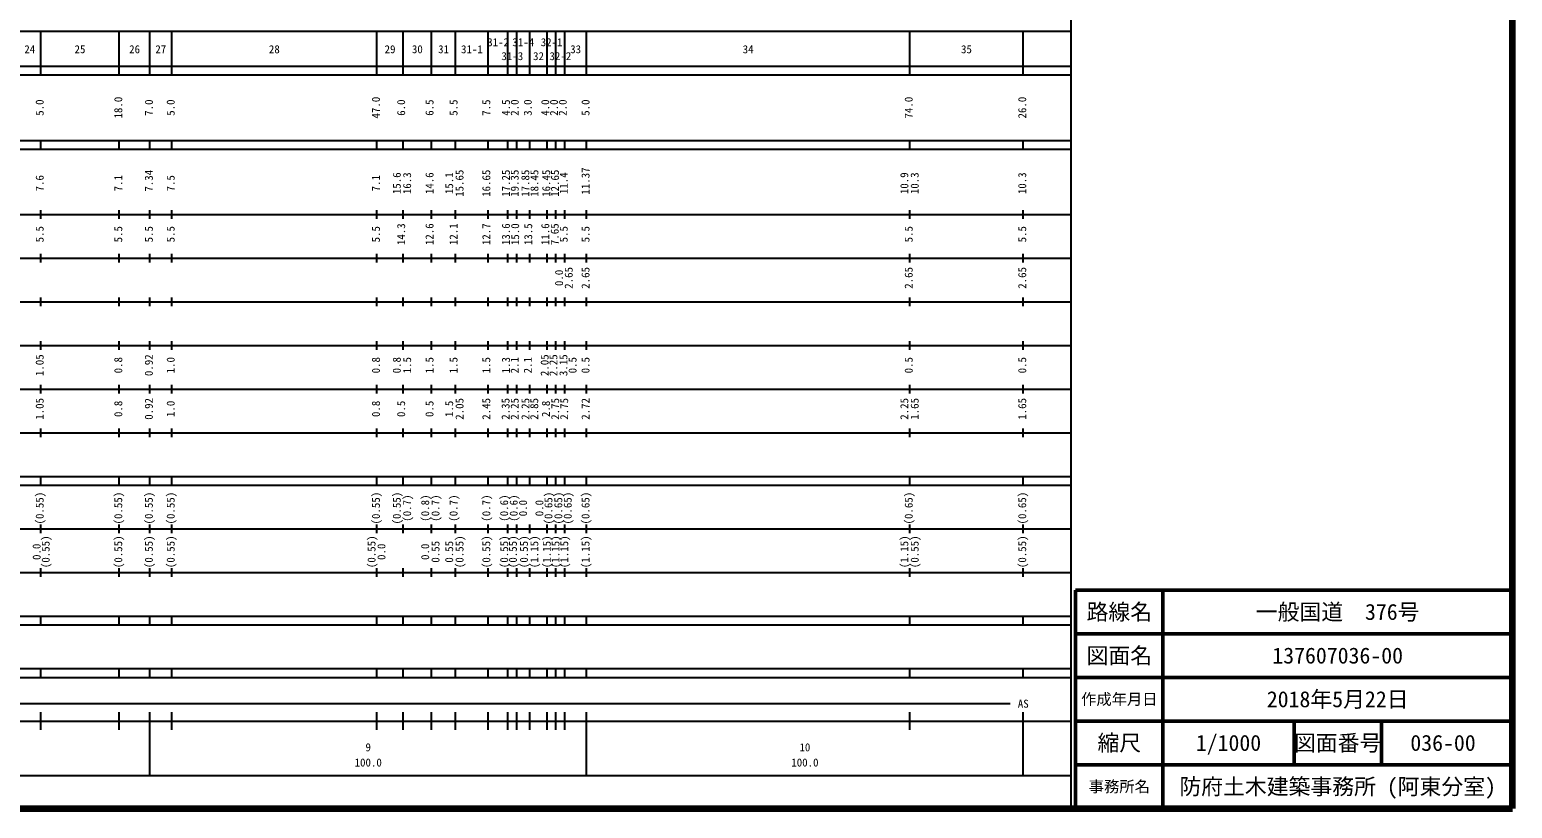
# Model space of a CAD drawing. Units: millimetres on the paper, enlarged 1000 times. Extents: x 40000 to 680000, y 20000 to 380000.
# Drawn here: x 340471 to 680000, y 20000 to 198357 of the extents above; entities that cross this region are included whole.
import ezdxf
from ezdxf.enums import TextEntityAlignment as Align

# ---------------------------------------------------------------- set-up
doc = ezdxf.new("R2010")
doc.units = ezdxf.units.MM
doc.header["$LTSCALE"] = 1000
for name, color, linetype, lineweight in [('M-TTL', 2, 'Continuous', 140), ('M-TTL-BAND', 7, 'Continuous', 25), ('M-TTL-FRAM', 2, 'Continuous', 50), ('M-TTL-LINE', 7, 'Continuous', 50)]:
    doc.layers.add(name, color=color, linetype=linetype, lineweight=lineweight)
doc.layers.add('M-TTL-TXT', color=7, linetype='Continuous')
doc.styles.add('ＭＳ ゴシック', font='')
doc.styles.get('ＭＳ ゴシック').set_extended_font_data('MS Gothic')

msp = doc.modelspace()

# ---------------------------------------------------------------- linework, layer by layer
at = {"layer": 'M-TTL'}
for p, q in [((680000, 20000), (680000, 380000)), ((40000, 20000), (680000, 20000))]:
    msp.add_line(p, q, dxfattribs=at)
at = {"layer": 'M-TTL-BAND'}
for p, q in [((579000, 20000), (579000, 370000)), ((68000, 198000), (579000, 198000)), ((343000, 188000), (343000, 198000)), ((361000, 188000), (361000, 198000)), ((368000, 188000), (368000, 198000)), ((373000, 188000), (373000, 198000)), ((420000, 188000), (420000, 198000)), ((426000, 188000), (426000, 198000)), ((432500, 188000), (432500, 198000)), ((438000, 188000), (438000, 198000)), ((445500, 188000), (445500, 198000)), ((450000, 188000), (450000, 198000)), ((452000, 188000), (452000, 198000)), ((455000, 188000), (455000, 198000)), ((459000, 188000), (459000, 198000)), ((461000, 188000), (461000, 198000)), ((463000, 188000), (463000, 198000)), ((463000, 188000), (463000, 198000)), ((468000, 188000), (468000, 198000)), ((542000, 188000), (542000, 198000)), ((568000, 188000), (568000, 198000)), ((40000, 190000), (579000, 190000)), ((40000, 188000), (579000, 188000)), ((40000, 173000), (579000, 173000)), ((40000, 171000), (579000, 171000)), ((343000, 171000), (343000, 173000)), ((361000, 171000), (361000, 173000)), ((368000, 171000), (368000, 173000)), ((373000, 171000), (373000, 173000)), ((420000, 171000), (420000, 173000)), ((426000, 171000), (426000, 173000)), ((432500, 171000), (432500, 173000)), ((438000, 171000), (438000, 173000)), ((445500, 171000), (445500, 173000)), ((450000, 171000), (450000, 173000)), ((452000, 171000), (452000, 173000)), ((455000, 171000), (455000, 173000)), ((459000, 171000), (459000, 173000)), ((461000, 171000), (461000, 173000)), ((463000, 171000), (463000, 173000)), ((468000, 171000), (468000, 173000)), ((542000, 171000), (542000, 173000)), ((568000, 171000), (568000, 173000)), ((343000, 155000), (343000, 157000)), ((361000, 155000), (361000, 157000)), ((368000, 155000), (368000, 157000)), ((373000, 155000), (373000, 157000)), ((420000, 155000), (420000, 157000)), ((426000, 155000), (426000, 157000)), ((432500, 155000), (432500, 157000)), ((438000, 155000), (438000, 157000)), ((445500, 155000), (445500, 157000)), ((450000, 155000), (450000, 157000)), ((452000, 155000), (452000, 157000)), ((455000, 155000), (455000, 157000)), ((459000, 155000), (459000, 157000)), ((461000, 155000), (461000, 157000)), ((463000, 155000), (463000, 157000)), ((468000, 155000), (468000, 157000)), ((542000, 155000), (542000, 157000)), ((568000, 155000), (568000, 157000)), ((40000, 156000), (579000, 156000)), ((46000, 146000), (579000, 146000)), ((343000, 145000), (343000, 147000)), ((361000, 145000), (361000, 147000)), ((368000, 145000), (368000, 147000)), ((373000, 145000), (373000, 147000)), ((420000, 145000), (420000, 147000)), ((426000, 145000), (426000, 147000)), ((432500, 145000), (432500, 147000)), ((438000, 145000), (438000, 147000)), ((445500, 145000), (445500, 147000)), ((450000, 145000), (450000, 147000)), ((452000, 145000), (452000, 147000)), ((455000, 145000), (455000, 147000)), ((459000, 145000), (459000, 147000)), ((461000, 145000), (461000, 147000)), ((463000, 145000), (463000, 147000)), ((468000, 145000), (468000, 147000)), ((542000, 145000), (542000, 147000)), ((568000, 145000), (568000, 147000)), ((52000, 136000), (579000, 136000)), ((343000, 135000), (343000, 137000)), ((361000, 135000), (361000, 137000)), ((368000, 135000), (368000, 137000)), ((373000, 135000), (373000, 137000)), ((420000, 135000), (420000, 137000)), ((426000, 135000), (426000, 137000)), ((432500, 135000), (432500, 137000)), ((438000, 135000), (438000, 137000)), ((445500, 135000), (445500, 137000)), ((450000, 135000), (450000, 137000)), ((452000, 135000), (452000, 137000)), ((455000, 135000), (455000, 137000)), ((459000, 135000), (459000, 137000)), ((461000, 135000), (461000, 137000)), ((463000, 135000), (463000, 137000)), ((468000, 135000), (468000, 137000)), ((542000, 135000), (542000, 137000)), ((568000, 135000), (568000, 137000)), ((46000, 126000), (579000, 126000)), ((343000, 125000), (343000, 127000)), ((361000, 125000), (361000, 127000)), ((368000, 125000), (368000, 127000)), ((373000, 125000), (373000, 127000)), ((420000, 125000), (420000, 127000)), ((426000, 125000), (426000, 127000)), ((432500, 125000), (432500, 127000)), ((438000, 125000), (438000, 127000)), ((445500, 125000), (445500, 127000)), ((450000, 125000), (450000, 127000)), ((452000, 125000), (452000, 127000)), ((455000, 125000), (455000, 127000)), ((459000, 125000), (459000, 127000)), ((461000, 125000), (461000, 127000)), ((463000, 125000), (463000, 127000)), ((468000, 125000), (468000, 127000)), ((542000, 125000), (542000, 127000)), ((568000, 125000), (568000, 127000)), ((52000, 116000), (579000, 116000)), ((343000, 115000), (343000, 117000)), ((361000, 115000), (361000, 117000)), ((368000, 115000), (368000, 117000)), ((373000, 115000), (373000, 117000)), ((420000, 115000), (420000, 117000)), ((426000, 115000), (426000, 117000)), ((432500, 115000), (432500, 117000)), ((438000, 115000), (438000, 117000)), ((445500, 115000), (445500, 117000)), ((450000, 115000), (450000, 117000)), ((452000, 115000), (452000, 117000)), ((455000, 115000), (455000, 117000)), ((459000, 115000), (459000, 117000)), ((461000, 115000), (461000, 117000)), ((463000, 115000), (463000, 117000)), ((468000, 115000), (468000, 117000)), ((542000, 115000), (542000, 117000)), ((568000, 115000), (568000, 117000)), ((46000, 106000), (579000, 106000)), ((343000, 105000), (343000, 107000)), ((361000, 105000), (361000, 107000)), ((368000, 105000), (368000, 107000)), ((373000, 105000), (373000, 107000)), ((420000, 105000), (420000, 107000)), ((426000, 105000), (426000, 107000)), ((432500, 105000), (432500, 107000)), ((438000, 105000), (438000, 107000)), ((445500, 105000), (445500, 107000)), ((450000, 105000), (450000, 107000)), ((452000, 105000), (452000, 107000)), ((455000, 105000), (455000, 107000)), ((459000, 105000), (459000, 107000)), ((461000, 105000), (461000, 107000)), ((463000, 105000), (463000, 107000)), ((468000, 105000), (468000, 107000)), ((542000, 105000), (542000, 107000)), ((568000, 105000), (568000, 107000)), ((40000, 96000), (579000, 96000)), ((343000, 94000), (343000, 96000)), ((361000, 94000), (361000, 96000)), ((368000, 94000), (368000, 96000)), ((373000, 94000), (373000, 96000)), ((420000, 94000), (420000, 96000)), ((426000, 94000), (426000, 96000)), ((432500, 94000), (432500, 96000)), ((438000, 94000), (438000, 96000)), ((445500, 94000), (445500, 96000)), ((450000, 94000), (450000, 96000)), ((452000, 94000), (452000, 96000)), ((455000, 94000), (455000, 96000)), ((459000, 94000), (459000, 96000)), ((461000, 94000), (461000, 96000)), ((463000, 94000), (463000, 96000)), ((468000, 94000), (468000, 96000)), ((542000, 94000), (542000, 96000)), ((568000, 94000), (568000, 96000)), ((40000, 94000), (579000, 94000)), ((343000, 83000), (343000, 85000)), ((361000, 83000), (361000, 85000)), ((368000, 83000), (368000, 85000)), ((373000, 83000), (373000, 85000)), ((420000, 83000), (420000, 85000)), ((426000, 83000), (426000, 85000)), ((432500, 83000), (432500, 85000)), ((438000, 83000), (438000, 85000)), ((445500, 83000), (445500, 85000)), ((450000, 83000), (450000, 85000)), ((452000, 83000), (452000, 85000)), ((455000, 83000), (455000, 85000)), ((459000, 83000), (459000, 85000)), ((461000, 83000), (461000, 85000)), ((463000, 83000), (463000, 85000)), ((468000, 83000), (468000, 85000)), ((542000, 83000), (542000, 85000)), ((568000, 83000), (568000, 85000)), ((49000, 84000), (579000, 84000)), ((343000, 73000), (343000, 75000)), ((361000, 73000), (361000, 75000)), ((368000, 73000), (368000, 75000)), ((373000, 73000), (373000, 75000)), ((420000, 73000), (420000, 75000)), ((426000, 73000), (426000, 75000)), ((432500, 73000), (432500, 75000)), ((438000, 73000), (438000, 75000)), ((445500, 73000), (445500, 75000)), ((450000, 73000), (450000, 75000)), ((452000, 73000), (452000, 75000)), ((455000, 73000), (455000, 75000)), ((459000, 73000), (459000, 75000)), ((461000, 73000), (461000, 75000)), ((463000, 73000), (463000, 75000)), ((468000, 73000), (468000, 75000)), ((542000, 73000), (542000, 75000)), ((568000, 73000), (568000, 75000)), ((40000, 74000), (579000, 74000)), ((40000, 64000), (579000, 64000)), ((40000, 62000), (579000, 62000)), ((343000, 62000), (343000, 64000)), ((361000, 62000), (361000, 64000)), ((368000, 62000), (368000, 64000)), ((373000, 62000), (373000, 64000)), ((420000, 62000), (420000, 64000)), ((426000, 62000), (426000, 64000)), ((432500, 62000), (432500, 64000)), ((438000, 62000), (438000, 64000)), ((445500, 62000), (445500, 64000)), ((450000, 62000), (450000, 64000)), ((452000, 62000), (452000, 64000)), ((455000, 62000), (455000, 64000)), ((459000, 62000), (459000, 64000)), ((461000, 62000), (461000, 64000)), ((463000, 62000), (463000, 64000)), ((468000, 62000), (468000, 64000)), ((542000, 62000), (542000, 64000)), ((568000, 62000), (568000, 64000)), ((40000, 52000), (579000, 52000)), ((343000, 50000), (343000, 52000)), ((361000, 50000), (361000, 52000)), ((368000, 50000), (368000, 52000)), ((373000, 50000), (373000, 52000)), ((420000, 50000), (420000, 52000)), ((426000, 50000), (426000, 52000)), ((432500, 50000), (432500, 52000)), ((438000, 50000), (438000, 52000)), ((445500, 50000), (445500, 52000)), ((450000, 50000), (450000, 52000)), ((452000, 50000), (452000, 52000)), ((455000, 50000), (455000, 52000)), ((459000, 50000), (459000, 52000)), ((461000, 50000), (461000, 52000)), ((463000, 50000), (463000, 52000)), ((468000, 50000), (468000, 52000)), ((542000, 50000), (542000, 52000)), ((568000, 50000), (568000, 52000)), ((40000, 50000), (579000, 50000)), ((71000, 44000), (565000, 44000)), ((343000, 38000), (343000, 42000)), ((361000, 38000), (361000, 42000)), ((368000, 27500), (368000, 42000)), ((373000, 38000), (373000, 42000)), ((420000, 38000), (420000, 42000)), ((426000, 38000), (426000, 42000)), ((432500, 38000), (432500, 42000)), ((438000, 38000), (438000, 42000)), ((445500, 38000), (445500, 42000)), ((450000, 38000), (450000, 42000)), ((452000, 38000), (452000, 42000)), ((455000, 38000), (455000, 42000)), ((459000, 38000), (459000, 42000)), ((461000, 38000), (461000, 42000)), ((463000, 38000), (463000, 42000)), ((468000, 27500), (468000, 42000)), ((542000, 38000), (542000, 42000)), ((568000, 27500), (568000, 42000)), ((40000, 40000), (579000, 40000)), ((68000, 27500), (579000, 27500))]:
    msp.add_line(p, q, dxfattribs=at)
at = {"layer": 'M-TTL-FRAM'}
for p, q in [((680000, 70000), (580000, 70000)), ((580000, 70000), (580000, 20000))]:
    msp.add_line(p, q, dxfattribs=at)
at = {"layer": 'M-TTL-LINE'}
for p, q in [((600000, 70000), (600000, 20000)), ((680000, 60000), (580000, 60000)), ((680000, 50000), (580000, 50000)), ((680000, 40000), (580000, 40000)), ((630000, 40000), (630000, 30000)), ((650000, 40000), (650000, 30000)), ((680000, 30000), (580000, 30000))]:
    msp.add_line(p, q, dxfattribs=at)

# ---------------------------------------------------------------- texts
at = {"layer": 'M-TTL-BAND', "style": 'ＭＳ ゴシック'}
for s, p in [('24', (340500, 192405)), ('25', (352000, 192405)), ('26', (364500, 192405)), ('27', (370500, 192405)), ('28', (396500, 192405)), ('29', (423000, 192405)), ('30', (429250, 192405)), ('31', (435250, 192405)), ('31-1', (441750, 192405)), ('31-2', (447750, 194014)), ('31-4', (453500, 194014)), ('32-1', (460000, 194014)), ('33', (465500, 192405)), ('34', (505000, 192405)), ('35', (555000, 192405)), ('31-3', (451000, 190828)), ('32', (457000, 190828)), ('32-2', (462000, 190828)), ('AS', (568000, 42500)), ('9', (418000, 32523)), ('10', (518000, 32523)), ('100.0', (418000, 29033)), ('100.0', (518000, 29033))]:
    msp.add_text(s, height=1833, dxfattribs=at).set_placement(p, align=Align.BOTTOM_CENTER)
for s, p in [('5.0', (344223, 180500)), ('18.0', (362223, 180500)), ('7.0', (369223, 180500)), ('5.0', (374223, 180500)), ('47.0', (421223, 180500)), ('6.0', (427000, 180500)), ('6.5', (433500, 180500)), ('5.5', (439000, 180500)), ('7.5', (446500, 180500)), ('4.5', (451000, 180500)), ('2.0', (453000, 180500)), ('3.0', (456000, 180500)), ('4.0', (460000, 180500)), ('2.0', (462000, 180500)), ('2.0', (464000, 180500)), ('5.0', (469223, 180500)), ('74.0', (543223, 180500)), ('26.0', (569223, 180500)), ('11.37', (469223, 163694)), ('7.6', (344223, 163174)), ('7.1', (362223, 163174)), ('7.34', (369223, 163754)), ('7.5', (374223, 163174)), ('7.1', (421223, 163174)), ('15.6', (426000, 163174)), ('16.3', (428370, 163174)), ('14.6', (433500, 163174)), ('15.1', (438000, 163174)), ('15.65', (440370, 163174)), ('16.65', (446500, 163174)), ('17.25', (451000, 163174)), ('19.35', (453000, 163174)), ('17.85', (455442, 163174)), ('18.45', (457517, 163174)), ('16.45', (460223, 163174)), ('12.65', (462223, 163174)), ('11.4', (464223, 163174)), ('10.9', (542223, 163174)), ('10.3', (544593, 163174)), ('10.3', (569223, 163174)), ('5.5', (344223, 151500)), ('5.5', (362223, 151500)), ('5.5', (369223, 151500)), ('5.5', (374223, 151500)), ('5.5', (421223, 151500)), ('14.3', (427000, 151500)), ('12.6', (433500, 151500)), ('12.1', (439000, 151500)), ('12.7', (446500, 151500)), ('13.6', (451000, 151500)), ('15.0', (453105, 151500)), ('13.5', (456105, 151500)), ('11.6', (460000, 151500)), ('7.65', (462158, 151500)), ('5.5', (464221, 151500)), ('5.5', (469223, 151500)), ('5.5', (543223, 151500)), ('5.5', (569223, 151500)), ('0.0', (463158, 141500)), ('2.65', (465370, 141500)), ('2.65', (469223, 141500)), ('2.65', (543223, 141500)), ('2.65', (569223, 141500)), ('1.05', (344223, 121500)), ('0.8', (362223, 121500)), ('0.92', (369223, 121500)), ('1.0', (374223, 121500)), ('0.8', (421223, 121500)), ('0.8', (426000, 121500)), ('1.5', (428370, 121500)), ('1.5', (433500, 121500)), ('1.5', (439000, 121500)), ('1.5', (446500, 121500)), ('1.3', (451000, 121500)), ('2.1', (453000, 121500)), ('2.1', (456000, 121500)), ('2.05', (459860, 121500)), ('2.25', (461860, 121500)), ('3.15', (464157, 121500)), ('0.5', (466253, 121500)), ('0.5', (469223, 121500)), ('0.5', (543223, 121500)), ('0.5', (569223, 121500)), ('1.05', (344223, 111500)), ('0.8', (362223, 111500)), ('0.92', (369223, 111500)), ('1.0', (374223, 111500)), ('0.8', (421223, 111500)), ('0.5', (427000, 111500)), ('0.5', (433500, 111500)), ('1.5', (438000, 111500)), ('2.05', (440370, 111500)), ('2.45', (446500, 111500)), ('2.35', (450916, 111500)), ('2.25', (453000, 111500)), ('2.25', (455456, 111500)), ('2.85', (457475, 111500)), ('2.8', (460147, 111500)), ('2.75', (462273, 111500)), ('2.75', (464336, 111500)), ('2.72', (469223, 111500)), ('2.25', (542223, 111500)), ('1.65', (544593, 111500)), ('1.65', (569223, 111500)), ('(0.55)', (344223, 88764)), ('(0.55)', (362223, 88764)), ('(0.55)', (369223, 88764)), ('(0.55)', (374223, 88764)), ('(0.55)', (421223, 88764)), ('(0.55)', (426000, 88764)), ('(0.65)', (460729, 88764)), ('(0.65)', (462988, 88764)), ('(0.65)', (465136, 88764)), ('(0.65)', (469223, 88764)), ('(0.65)', (543223, 88764)), ('(0.65)', (569223, 88764)), ('(0.7)', (428370, 88764)), ('(0.8)', (432500, 88764)), ('(0.7)', (434870, 88764)), ('(0.7)', (439000, 88764)), ('(0.7)', (446500, 88764)), ('(0.6)', (450579, 88764)), ('(0.6)', (452771, 88764)), ('0.0', (454903, 88764)), ('0.0', (458642, 88764)), ('(0.55)', (345593, 78764)), ('(0.55)', (362223, 78764)), ('(0.55)', (369223, 78764)), ('(0.55)', (374223, 78764)), ('(0.55)', (420223, 78764)), ('(0.55)', (440370, 78764)), ('(0.55)', (446500, 78764)), ('(0.55)', (450590, 78764)), ('(0.55)', (452590, 78764)), ('(0.55)', (455126, 78764)), ('(1.15)', (457496, 78764)), ('(1.15)', (460347, 78764)), ('(1.15)', (462347, 78764)), ('(1.15)', (464347, 78764)), ('(1.15)', (469223, 78764)), ('(1.15)', (542223, 78764)), ('(0.55)', (544593, 78764)), ('(0.55)', (569223, 78764)), ('0.0', (343527, 78764)), ('0.0', (422486, 78764)), ('0.0', (432500, 78764)), ('0.55', (434870, 78764)), ('0.55', (438000, 78764))]:
    msp.add_text(s, height=1833, rotation=90, dxfattribs=at).set_placement(p, align=Align.BOTTOM_CENTER)
at = {"layer": 'M-TTL-TXT', "style": 'ＭＳ ゴシック'}
for s, height, p in [('路線名', 3666, (590000, 65000)), ('路線名', 3666, (590000, 65000)), ('一般国道\u3000376号', 3666, (640000, 65000)), ('図面名', 3666, (590000, 55000)), ('図面名', 3666, (590000, 55000)), ('137607036-00', 3666, (640000, 55000)), ('作成年月日', 2566, (590000, 45000)), ('作成年月日', 2566, (590000, 45000)), ('2018年5月22日', 3666, (640000, 45000)), ('縮尺', 3666, (590000, 35000)), ('縮尺', 3666, (590000, 35000)), ('1/1000', 3666, (615000, 35000)), ('図面番号', 3666, (640000, 35000)), ('図面番号', 3666, (640000, 35000)), ('036-00', 3666, (664125, 35000)), ('防府土木建築事務所 (阿東分室)', 3666, (640000, 25000)), ('事務所名', 2566, (590000, 25000)), ('事務所名', 2566, (590000, 25000))]:
    msp.add_text(s, height=height, dxfattribs=at).set_placement(p, align=Align.MIDDLE_CENTER)

doc.saveas('drawing.dxf')
